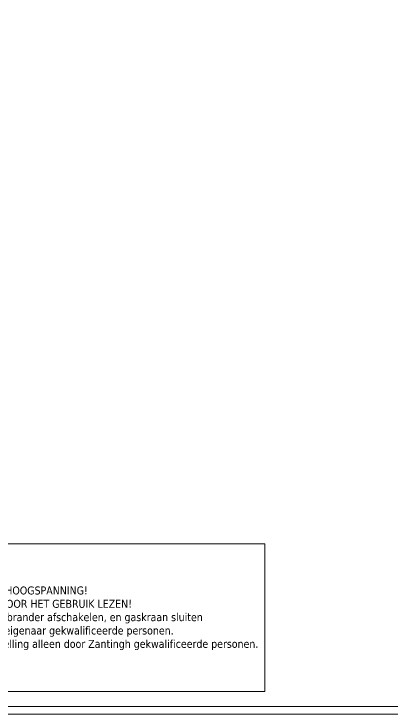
# Model space of a CAD drawing. Header units: millimetres. Extents: x 0 to 1975, y 0 to 1358.
# Drawn here: x 1131.6 to 1259.5, y 522.5 to 759.3 of the extents above; entities that cross this region are included whole.
import ezdxf

# ---------------------------------------------------------------- set-up
doc = ezdxf.new("R2010")
doc.units = ezdxf.units.MM
doc.layers.add('KASTEN', color=1, linetype='Continuous', lineweight=5)
doc.layers.add('KASTEN DETAIL', color=7, linetype='Continuous', lineweight=5)
doc.styles.add('Tahoma', font='')
doc.styles.get('Tahoma').set_extended_font_data('Tahoma')

msp = doc.modelspace()

# ---------------------------------------------------------------- linework, layer by layer
at = {"layer": 'KASTEN', "ltscale": 4}
msp.add_lwpolyline([(1049.25, 524.97), (1544.25, 524.97), (1544.25, 1119.97), (1049.25, 1119.97)], close=True, dxfattribs=at)
at = {"layer": 'KASTEN', "color": 1, "ltscale": 4}
msp.add_lwpolyline([(1056.46, 530.04), (1216.46, 530.04), (1216.46, 580.04), (1056.46, 580.04)], close=True, dxfattribs=at)
at = {"layer": 'KASTEN DETAIL', "color": 1, "ltscale": 4}
msp.add_lwpolyline([(1046.75, 522.47), (1546.75, 522.47), (1546.75, 1122.47), (1046.75, 1122.47)], close=True, dxfattribs=at)

# ---------------------------------------------------------------- texts
at = {"layer": 'KASTEN', "color": 1, "insert": (1136.46, 554.86), "char_height": 2.709, "attachment_point": 5, "style": 'Tahoma'}
msp.add_mtext('LET OP HOOGSPANNING!\\PAANWIJZINGEN VOOR HET GEBRUIK LEZEN!\\PVoor elke vorm van onderhoud, brander afschakelen, en gaskraan sluiten\\PBediening alleen door de eigenaar gekwalificeerde personen.\\PEerste bediening, aanpassing en inbedrijfstelling alleen door Zantingh gekwalificeerde personen.', dxfattribs=at)

doc.saveas('drawing.dxf')
